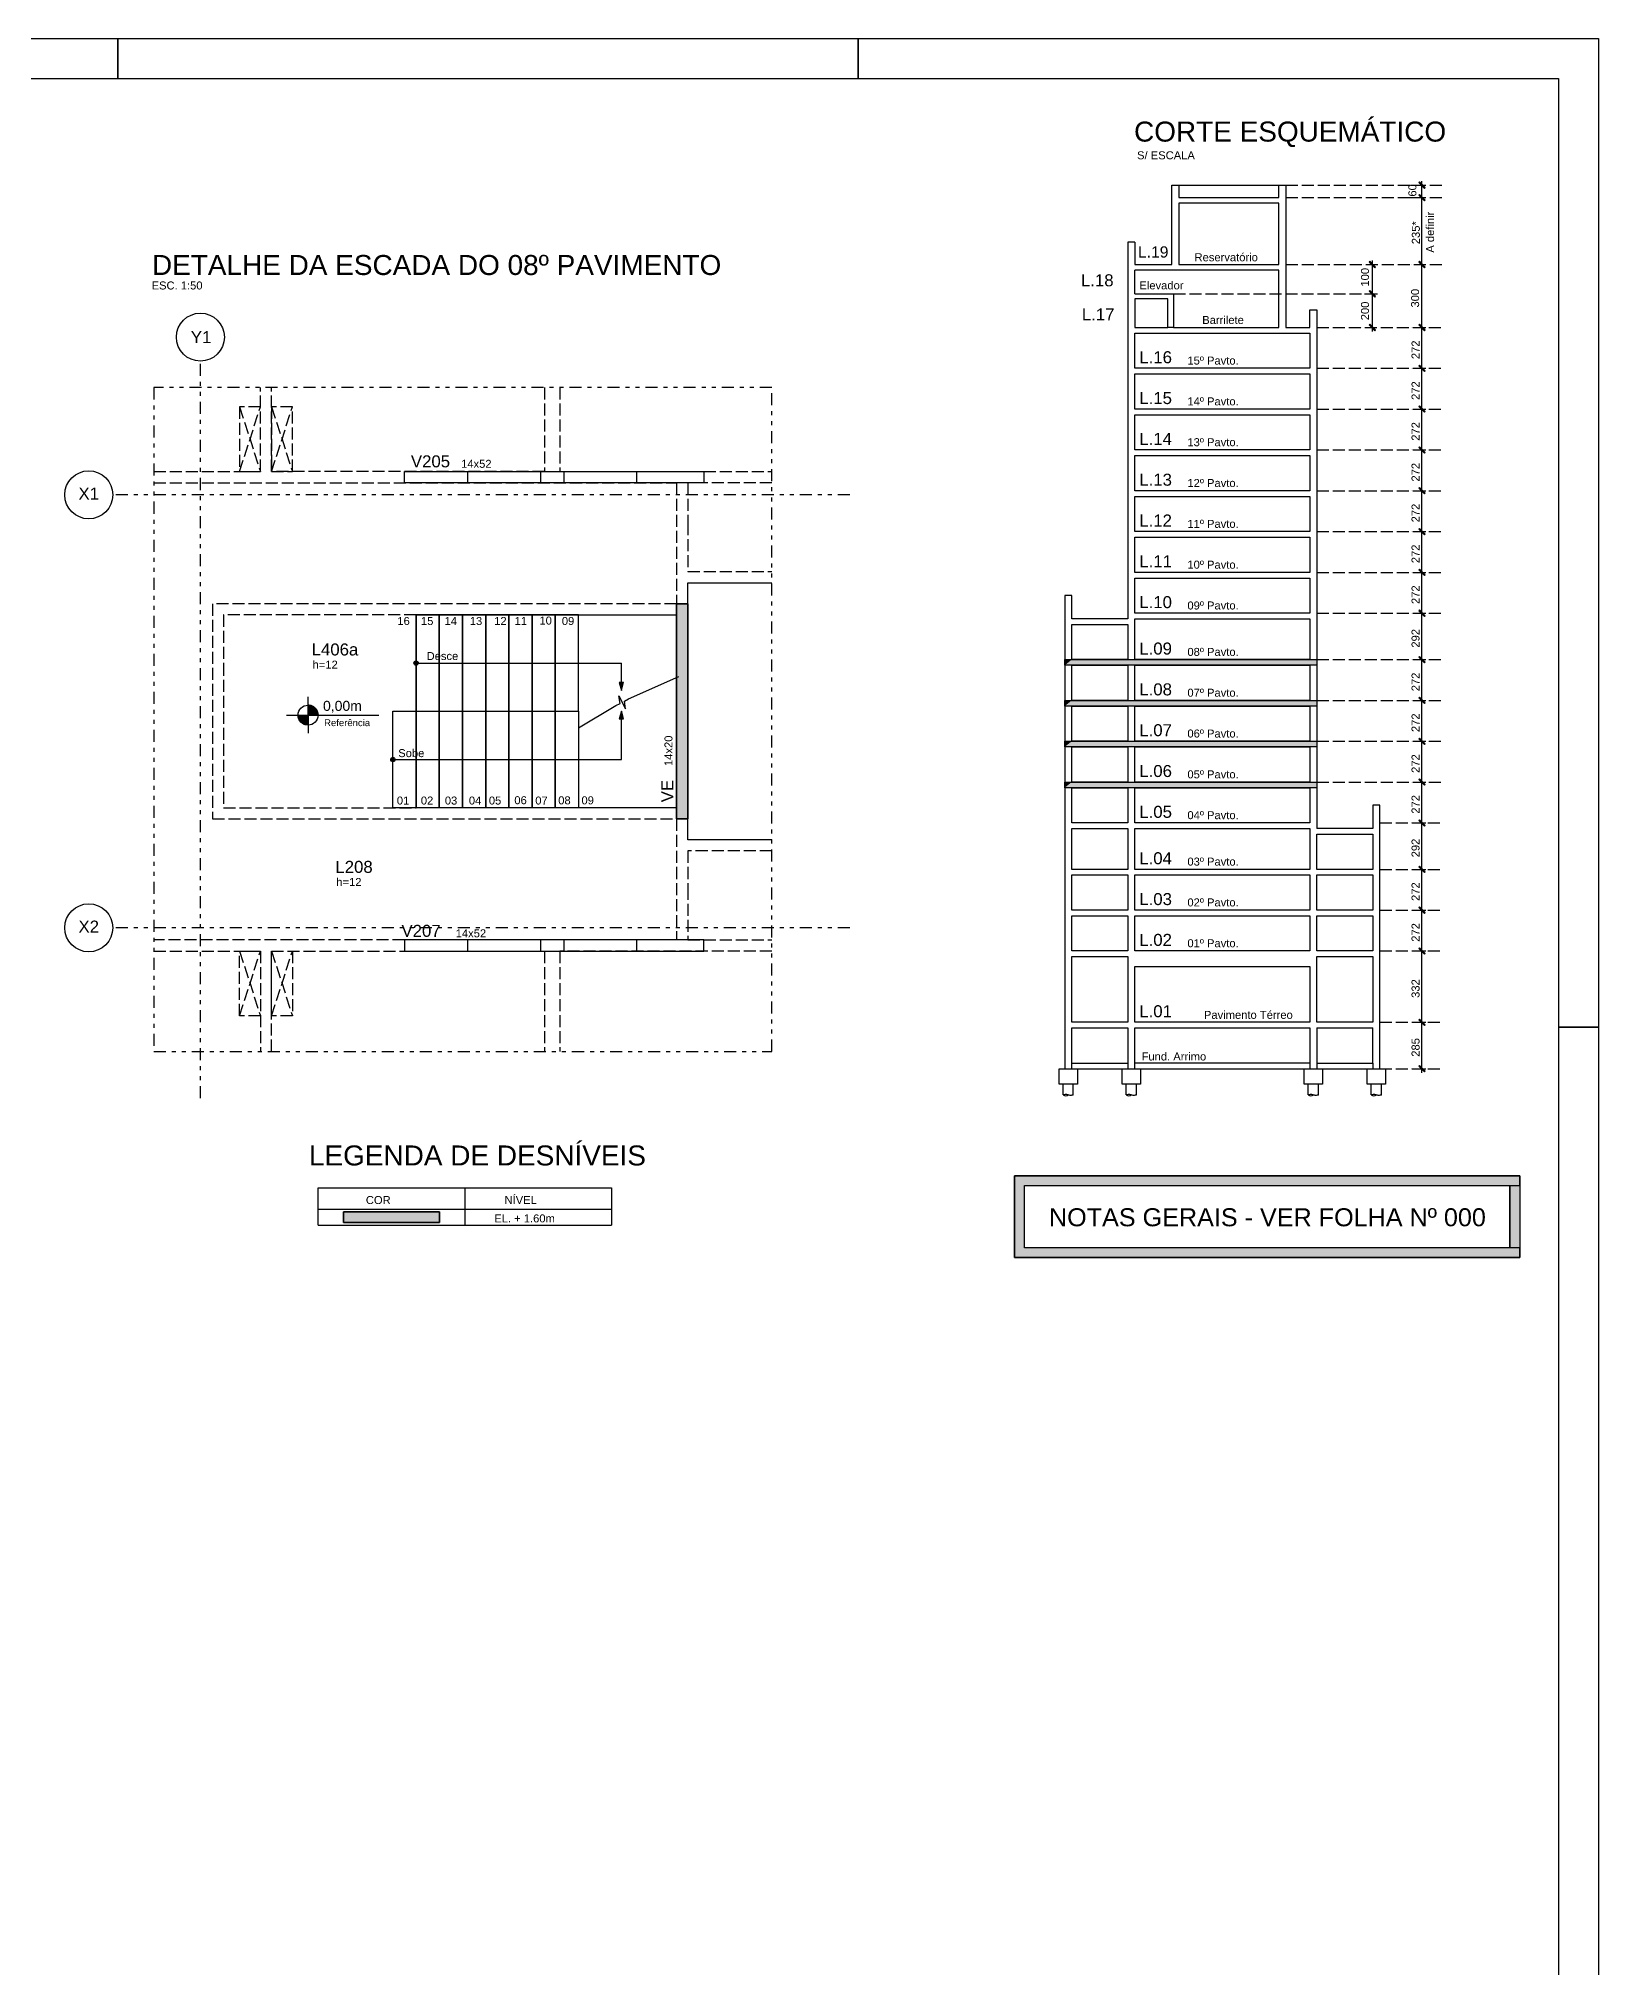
# Model space of a CAD drawing. Extents: x 0 to 119, y 0 to 84.
# Drawn here: x 79.92 to 118.9, y 35.9 to 84.1 of the extents above; entities that cross this region are included whole.
import ezdxf

# ---------------------------------------------------------------- set-up
doc = ezdxf.new("R2010")
doc.units = 0
doc.header["$MEASUREMENT"] = 0
doc.linetypes.add('ESTILO_TQS_0004', pattern=[1.09, 0.3, -0.15, 0.02, -0.15, 0.02, -0.15, 0.3])
doc.linetypes.add('ESTILO_TQS_0005', pattern=[0.4, 0.3, -0.1])
for name, color, linetype in [('1', 1, 'CONTINUOUS'), ('2', 2, 'CONTINUOUS'), ('3', 3, 'CONTINUOUS'), ('4', 4, 'CONTINUOUS'), ('5', 5, 'CONTINUOUS'), ('50', 171, 'CONTINUOUS'), ('7', 7, 'CONTINUOUS'), ('8', 8, 'CONTINUOUS')]:
    doc.layers.add(name, color=color, linetype=linetype)
doc.styles.add('TQS_ARIAL', font='arial.ttf')

msp = doc.modelspace()

# ---------------------------------------------------------------- linework, layer by layer
at = {"layer": '1', "linetype": 'Continuous'}
for p, q in [((114.489732, 80.025544), (114.489732, 80.536652)), ((108.41367, 80.436652), (110.91367, 80.436652)), ((114.10295, 80.125544), (114.589732, 80.125544)), ((114.212885, 80.436652), (114.589732, 80.436652)), ((114.446341, 80.125544), (114.589732, 80.125544)), ((114.489732, 78.35346), (114.489732, 80.225544)), ((113.136496, 78.45346), (113.351875, 78.45346)), ((113.251875, 77.621819), (113.251875, 78.55346)), ((114.318045, 78.45346), (114.589732, 78.45346)), ((114.321397, 78.45346), (114.589732, 78.45346)), ((114.489732, 76.780316), (114.489732, 78.55346)), ((113.050929, 77.721819), (113.351875, 77.721819)), ((113.080188, 77.721819), (113.351875, 77.721819)), ((113.251875, 76.780316), (113.251875, 77.821819)), ((113.080188, 76.880316), (113.351875, 76.880316)), ((114.318045, 76.880316), (114.589732, 76.880316)), ((114.353045, 76.880316), (114.589732, 76.880316)), ((114.489732, 75.760316), (114.489732, 76.980316)), ((114.318045, 75.860316), (114.589732, 75.860316)), ((114.353045, 75.860316), (114.589732, 75.860316)), ((114.489732, 74.740316), (114.489732, 75.960316)), ((114.318045, 74.840316), (114.589732, 74.840316)), ((114.353045, 74.840316), (114.589732, 74.840316)), ((114.489732, 73.720316), (114.489732, 74.940316)), ((114.318045, 73.820316), (114.589732, 73.820316)), ((114.353045, 73.820316), (114.589732, 73.820316)), ((114.489732, 72.700316), (114.489732, 73.920316)), ((114.318045, 72.800316), (114.589732, 72.800316)), ((114.353045, 72.800316), (114.589732, 72.800316)), ((114.489732, 71.680316), (114.489732, 72.900316)), ((114.489732, 70.660316), (114.489732, 71.880316)), ((114.318045, 71.780316), (114.589732, 71.780316)), ((114.353045, 71.780316), (114.589732, 71.780316)), ((114.489732, 69.640316), (114.489732, 70.860316)), ((114.318045, 70.760316), (114.589732, 70.760316)), ((114.353045, 70.760316), (114.589732, 70.760316)), ((114.318045, 69.740316), (114.589732, 69.740316)), ((114.353045, 69.740316), (114.589732, 69.740316)), ((114.489732, 68.480316), (114.489732, 69.840316)), ((89.353404, 68.493818), (94.483404, 68.493818)), ((94.483404, 68.005586), (94.483404, 68.493818)), ((114.318045, 68.580316), (114.589732, 68.580316)), ((114.353045, 68.580316), (114.589732, 68.580316)), ((114.489732, 67.460316), (114.489732, 68.680316)), ((94.666395, 67.597776), (95.923262, 68.158818)), ((86.653947, 67.442844), (86.653947, 67.651036)), ((114.318045, 67.560316), (114.589732, 67.560316)), ((114.353045, 67.560316), (114.589732, 67.560316)), ((114.489732, 66.440316), (114.489732, 67.660316)), ((86.114012, 67.192844), (88.426619, 67.192844)), ((86.403947, 67.192844), (86.903947, 67.192844)), ((86.653946, 67.176988), (86.404558, 67.176988)), ((86.653946, 67.161131), (86.405966, 67.161131)), ((86.653946, 67.145274), (86.408513, 67.145274)), ((86.653946, 67.129417), (86.412126, 67.129417)), ((86.653946, 67.113561), (86.416851, 67.113561)), ((86.653946, 67.097703), (86.422757, 67.097703)), ((86.653946, 67.081847), (86.429938, 67.081847)), ((86.653946, 67.06599), (86.438521, 67.06599)), ((86.653946, 67.050133), (86.448682, 67.050133)), ((86.653946, 67.034276), (86.460669, 67.034276)), ((86.653946, 67.01842), (86.474849, 67.01842)), ((86.653946, 67.002562), (86.491795, 67.002562)), ((86.653947, 67.442844), (86.653947, 66.942844)), ((86.653947, 66.942844), (86.653947, 67.442844)), ((86.653947, 67.430697), (86.730929, 67.430697)), ((86.653947, 67.41484), (86.768916, 67.41484)), ((86.653947, 67.398983), (86.795392, 67.398983)), ((86.653947, 67.383126), (86.816097, 67.383126)), ((86.653947, 67.36727), (86.833044, 67.36727)), ((86.653947, 67.351413), (86.847224, 67.351413)), ((86.653947, 67.335556), (86.859211, 67.335556)), ((86.653947, 67.319699), (86.869371, 67.319699)), ((86.653947, 67.303842), (86.877954, 67.303842)), ((86.653947, 67.287985), (86.885136, 67.287985)), ((86.653947, 67.272128), (86.891042, 67.272128)), ((86.653947, 67.256272), (86.895767, 67.256272)), ((86.653947, 67.240415), (86.899379, 67.240415)), ((86.653947, 67.224558), (86.901927, 67.224558)), ((86.653947, 67.208701), (86.903413, 67.208701)), ((93.413404, 66.878808), (94.345727, 67.432269)), ((94.483404, 66.083818), (94.483404, 67.10039)), ((86.653946, 66.986706), (86.512501, 66.986706)), ((86.653946, 66.970849), (86.538977, 66.970849)), ((86.653946, 66.954992), (86.576964, 66.954992)), ((86.653947, 66.942844), (86.653947, 66.742844)), ((114.318045, 66.540316), (114.589732, 66.540316)), ((114.353045, 66.540316), (114.589732, 66.540316)), ((114.489732, 65.420316), (114.489732, 66.640316)), ((88.773404, 66.083818), (94.483404, 66.083818)), ((114.489732, 64.400316), (114.489732, 65.620316)), ((114.318045, 65.520316), (114.589732, 65.520316)), ((114.353045, 65.520316), (114.589732, 65.520316)), ((114.489732, 63.240316), (114.489732, 64.600316)), ((114.318045, 64.500316), (114.589732, 64.500316)), ((114.353045, 64.500316), (114.589732, 64.500316)), ((114.318045, 63.340316), (114.589732, 63.340316)), ((114.353045, 63.340316), (114.589732, 63.340316)), ((114.489732, 62.220316), (114.489732, 63.440316)), ((114.318045, 62.320316), (114.589732, 62.320316)), ((114.353045, 62.320316), (114.589732, 62.320316)), ((114.489732, 61.200316), (114.489732, 62.420316)), ((114.416687, 61.300316), (114.589732, 61.300316)), ((114.416687, 61.300316), (114.589732, 61.300316)), ((114.489732, 59.417233), (114.489732, 61.400316)), ((114.416687, 59.517233), (114.589732, 59.517233)), ((114.416687, 59.517233), (114.589732, 59.517233)), ((114.489732, 58.257242), (114.489732, 59.617233)), ((114.318045, 58.357242), (114.589732, 58.357242)), ((86.904864, 55.382528), (94.238124, 55.382528)), ((86.904864, 54.449203), (86.904864, 55.382528)), ((90.571494, 55.382528), (90.571494, 54.849195)), ((94.238124, 55.382528), (94.238124, 54.449203)), ((86.904864, 54.849211), (94.238124, 54.849211)), ((90.571494, 54.849195), (90.571494, 54.449203)), ((86.904864, 54.449205), (94.238124, 54.449205)), ((86.904864, 54.449205), (94.238124, 54.449205)), ((86.904864, 54.449203), (94.238124, 54.449203)), ((90.571494, 54.449205), (90.571494, 54.449205))]:
    msp.add_line(p, q, dxfattribs=at)
at = {"layer": '1', "linetype": 'ESTILO_TQS_0005'}
for p, q in [((111.08867, 80.436652), (114.99742, 80.436652)), ((111.08867, 80.125544), (114.99742, 80.125544)), ((111.08867, 78.45346), (114.984322, 78.45346)), ((108.281562, 77.721819), (113.430545, 77.721819)), ((111.86367, 76.880316), (114.99742, 76.880316)), ((111.86367, 75.860316), (114.99742, 75.860316)), ((84.943262, 73.278821), (85.463262, 74.898821)), ((84.943262, 74.898821), (85.463262, 73.278821)), ((85.743262, 73.278821), (86.263262, 74.898821)), ((85.743262, 74.898821), (86.263262, 73.278821)), ((111.86367, 74.840316), (114.99742, 74.840316)), ((111.86367, 73.820316), (114.99742, 73.820316)), ((90.643262, 73.278821), (90.643262, 72.998821)), ((92.463262, 73.278821), (92.463262, 72.998821)), ((93.043262, 73.278821), (93.043262, 72.998821)), ((94.863262, 73.278821), (94.863262, 72.998821)), ((111.86367, 72.800316), (114.99742, 72.800316)), ((111.86367, 71.780316), (114.99742, 71.780316)), ((111.86367, 70.760316), (114.99742, 70.760316)), ((111.86367, 69.740316), (114.99742, 69.740316)), ((111.86367, 68.580316), (114.99742, 68.580316)), ((111.86367, 67.560316), (114.99742, 67.560316)), ((111.86367, 66.540316), (114.99742, 66.540316)), ((111.86367, 65.520316), (114.99742, 65.520316)), ((113.43867, 64.500316), (114.99742, 64.500316)), ((113.43867, 63.340316), (114.99742, 63.340316)), ((113.43867, 62.320316), (114.99742, 62.320316)), ((84.943262, 61.298818), (85.463262, 59.678818)), ((84.943262, 59.678818), (85.463262, 61.298818)), ((85.743262, 61.298818), (86.263262, 59.678818)), ((85.743262, 59.678818), (86.263262, 61.298818)), ((90.643262, 61.578818), (90.643262, 61.298818)), ((92.463262, 61.578818), (92.463262, 61.298818)), ((93.043262, 61.578818), (93.043262, 61.298818)), ((94.863262, 61.578818), (94.863262, 61.298818)), ((113.43867, 61.300316), (114.99742, 61.300316)), ((113.43867, 59.517233), (114.99742, 59.517233)), ((113.43867, 58.357242), (114.99742, 58.357242))]:
    msp.add_line(p, q, dxfattribs=at)
at = {"layer": '1', "linetype": 'Continuous'}
for points in [[(44.89994, 84.100032), (63.39994, 84.100032), (63.39994, 83.100032), (63.39994, 84.100032), (81.89994, 84.100032), (81.89994, 83.100032), (81.89994, 84.100032), (100.39994, 84.100032), (100.39994, 83.100032), (100.39994, 84.100032), (118.89994, 84.100032), (118.89994, 59.400032), (117.89994, 59.400032), (118.89994, 59.400032), (118.89994, 29.700032)], [(114.569292, 80.374769), (114.426387, 80.517675), (114.408709, 80.499997), (114.551615, 80.357091), (114.569292, 80.374769)], [(114.569292, 80.063661), (114.426387, 80.206567), (114.408709, 80.188889), (114.551615, 80.045984), (114.569292, 80.063661)], [(114.569292, 80.063661), (114.426387, 80.206567), (114.408709, 80.188889), (114.551615, 80.045984), (114.569292, 80.063661)], [(113.331435, 78.391577), (113.18853, 78.534482), (113.170852, 78.516805), (113.313757, 78.373899), (113.331435, 78.391577)], [(114.569292, 78.391577), (114.426387, 78.534482), (114.408709, 78.516805), (114.551615, 78.373899), (114.569292, 78.391577)], [(114.569292, 78.391577), (114.426387, 78.534482), (114.408709, 78.516805), (114.551615, 78.373899), (114.569292, 78.391577)], [(113.331435, 77.659936), (113.18853, 77.802842), (113.170852, 77.785164), (113.313757, 77.642259), (113.331435, 77.659936)], [(113.331435, 77.659936), (113.18853, 77.802842), (113.170852, 77.785164), (113.313757, 77.642259), (113.331435, 77.659936)], [(113.331435, 76.818433), (113.18853, 76.961338), (113.170852, 76.943661), (113.313757, 76.800755), (113.331435, 76.818433)], [(114.569292, 76.818433), (114.426387, 76.961338), (114.408709, 76.943661), (114.551615, 76.800755), (114.569292, 76.818433)], [(114.569292, 76.818433), (114.426387, 76.961338), (114.408709, 76.943661), (114.551615, 76.800755), (114.569292, 76.818433)], [(114.569292, 75.798433), (114.426387, 75.941338), (114.408709, 75.923661), (114.551615, 75.780755), (114.569292, 75.798433)], [(114.569292, 75.798433), (114.426387, 75.941338), (114.408709, 75.923661), (114.551615, 75.780755), (114.569292, 75.798433)], [(114.569292, 74.778433), (114.426387, 74.921338), (114.408709, 74.903661), (114.551615, 74.760755), (114.569292, 74.778433)], [(114.569292, 74.778433), (114.426387, 74.921338), (114.408709, 74.903661), (114.551615, 74.760755), (114.569292, 74.778433)], [(114.569292, 73.758433), (114.426387, 73.901338), (114.408709, 73.883661), (114.551615, 73.740755), (114.569292, 73.758433)], [(114.569292, 73.758433), (114.426387, 73.901338), (114.408709, 73.883661), (114.551615, 73.740755), (114.569292, 73.758433)], [(114.569292, 72.738433), (114.426387, 72.881338), (114.408709, 72.863661), (114.551615, 72.720755), (114.569292, 72.738433)], [(114.569292, 72.738433), (114.426387, 72.881338), (114.408709, 72.863661), (114.551615, 72.720755), (114.569292, 72.738433)], [(114.569292, 71.718433), (114.426387, 71.861338), (114.408709, 71.843661), (114.551615, 71.700755), (114.569292, 71.718433)], [(114.569292, 71.718433), (114.426387, 71.861338), (114.408709, 71.843661), (114.551615, 71.700755), (114.569292, 71.718433)], [(114.569292, 70.698433), (114.426387, 70.841338), (114.408709, 70.823661), (114.551615, 70.680755), (114.569292, 70.698433)], [(114.569292, 70.698433), (114.426387, 70.841338), (114.408709, 70.823661), (114.551615, 70.680755), (114.569292, 70.698433)], [(89.353404, 67.288818), (89.933404, 67.288818), (89.933404, 69.698818), (89.353404, 69.698818), (89.353404, 67.288818)], [(89.933404, 67.288818), (90.513404, 67.288818), (90.513404, 69.698818), (89.933404, 69.698818), (89.933404, 67.288818)], [(90.513404, 67.288818), (91.093404, 67.288818), (91.093404, 69.698818), (90.513404, 69.698818), (90.513404, 67.288818)], [(91.093404, 67.288818), (91.673404, 67.288818), (91.673404, 69.698818), (91.093404, 69.698818), (91.093404, 67.288818)], [(91.673404, 67.288818), (92.253404, 67.288818), (92.253404, 69.698818), (91.673404, 69.698818), (91.673404, 67.288818)], [(92.253404, 67.288818), (92.833404, 67.288818), (92.833404, 69.698818), (92.253404, 69.698818), (92.253404, 67.288818)], [(92.833404, 67.288818), (93.413404, 67.288818), (93.413404, 69.698818), (92.833404, 69.698818), (92.833404, 67.288818)], [(114.569292, 69.678433), (114.426387, 69.821338), (114.408709, 69.803661), (114.551615, 69.660755), (114.569292, 69.678433)], [(114.569292, 69.678433), (114.426387, 69.821338), (114.408709, 69.803661), (114.551615, 69.660755), (114.569292, 69.678433)], [(114.569292, 68.518433), (114.426387, 68.661338), (114.408709, 68.643661), (114.551615, 68.500755), (114.569292, 68.518433)], [(114.569292, 68.518433), (114.426387, 68.661338), (114.408709, 68.643661), (114.551615, 68.500755), (114.569292, 68.518433)], [(94.345733, 67.432256), (94.452623, 67.487424), (94.423317, 67.675343), (94.58882, 67.354673), (94.559513, 67.542592), (94.666403, 67.59776)], [(114.569292, 67.498433), (114.426387, 67.641338), (114.408709, 67.623661), (114.551615, 67.480755), (114.569292, 67.498433)], [(114.569292, 67.498433), (114.426387, 67.641338), (114.408709, 67.623661), (114.551615, 67.480755), (114.569292, 67.498433)], [(86.653947, 67.442844), (86.653947, 67.192844), (86.903947, 67.192844), (86.903413, 67.208701), (86.901927, 67.224558), (86.899379, 67.240415), (86.895767, 67.256272), (86.891042, 67.272128), (86.885136, 67.287985), (86.877954, 67.303842), (86.869371, 67.319699), (86.859076, 67.335556), (86.847046, 67.351413), (86.832908, 67.36727), (86.815937, 67.383126), (86.795223, 67.398983), (86.768656, 67.41484), (86.730582, 67.430697), (86.702212, 67.438141), (86.684208, 67.441006), (86.666082, 67.442549), (86.653947, 67.442844)], [(88.773404, 67.288818), (89.353404, 67.288818), (89.353404, 64.878818), (88.773404, 64.878818), (88.773404, 67.288818)], [(89.353404, 67.288818), (89.933404, 67.288818), (89.933404, 64.878818), (89.353404, 64.878818), (89.353404, 67.288818)], [(89.933404, 67.288818), (90.513404, 67.288818), (90.513404, 64.878818), (89.933404, 64.878818), (89.933404, 67.288818)], [(90.513404, 67.288818), (91.093404, 67.288818), (91.093404, 64.878818), (90.513404, 64.878818), (90.513404, 67.288818)], [(91.093404, 67.288818), (91.673404, 67.288818), (91.673404, 64.878818), (91.093404, 64.878818), (91.093404, 67.288818)], [(91.673404, 67.288818), (92.253404, 67.288818), (92.253404, 64.878818), (91.673404, 64.878818), (91.673404, 67.288818)], [(92.253404, 67.288818), (92.833404, 67.288818), (92.833404, 64.878818), (92.253404, 64.878818), (92.253404, 67.288818)], [(92.833404, 67.288818), (93.413404, 67.288818), (93.413404, 64.878818), (92.833404, 64.878818), (92.833404, 67.288818)], [(114.569292, 66.478433), (114.426387, 66.621338), (114.408709, 66.603661), (114.551615, 66.460755), (114.569292, 66.478433)], [(114.569292, 66.478433), (114.426387, 66.621338), (114.408709, 66.603661), (114.551615, 66.460755), (114.569292, 66.478433)], [(114.569292, 65.458433), (114.426387, 65.601338), (114.408709, 65.583661), (114.551615, 65.440755), (114.569292, 65.458433)], [(114.569292, 65.458433), (114.426387, 65.601338), (114.408709, 65.583661), (114.551615, 65.440755), (114.569292, 65.458433)], [(114.569292, 64.438433), (114.426387, 64.581338), (114.408709, 64.563661), (114.551615, 64.420755), (114.569292, 64.438433)], [(114.569292, 64.438433), (114.426387, 64.581338), (114.408709, 64.563661), (114.551615, 64.420755), (114.569292, 64.438433)], [(114.569292, 63.278433), (114.426387, 63.421338), (114.408709, 63.403661), (114.551615, 63.260755), (114.569292, 63.278433)], [(114.569292, 63.278433), (114.426387, 63.421338), (114.408709, 63.403661), (114.551615, 63.260755), (114.569292, 63.278433)], [(114.569292, 62.258433), (114.426387, 62.401338), (114.408709, 62.383661), (114.551615, 62.240755), (114.569292, 62.258433)], [(114.569292, 62.258433), (114.426387, 62.401338), (114.408709, 62.383661), (114.551615, 62.240755), (114.569292, 62.258433)], [(114.569292, 61.238433), (114.426387, 61.381338), (114.408709, 61.363661), (114.551615, 61.220755), (114.569292, 61.238433)], [(114.569292, 61.238433), (114.426387, 61.381338), (114.408709, 61.363661), (114.551615, 61.220755), (114.569292, 61.238433)], [(114.569292, 59.45535), (114.426387, 59.598256), (114.408709, 59.580578), (114.551615, 59.437673), (114.569292, 59.45535)], [(114.569292, 59.45535), (114.426387, 59.598256), (114.408709, 59.580578), (114.551615, 59.437673), (114.569292, 59.45535)], [(114.569292, 58.295359), (114.426387, 58.438265), (114.408709, 58.420587), (114.551615, 58.277681), (114.569292, 58.295359)], [(104.312264, 55.684251), (104.312264, 53.636725), (116.933246, 53.636725), (116.933246, 53.884865), (104.560346, 53.884865), (104.560346, 55.43617), (116.933246, 55.43617), (116.933246, 55.684251), (104.312264, 55.684251)], [(116.685165, 55.43617), (116.933246, 55.43617), (116.933246, 53.884865), (116.685165, 53.884865), (116.685165, 55.43617)], [(87.538191, 54.515878), (89.938167, 54.515878), (89.938167, 54.78254), (87.538191, 54.78254), (87.538191, 54.515878)]]:
    msp.add_lwpolyline(points, dxfattribs=at)
at = {"layer": '1', "linetype": 'ESTILO_TQS_0005'}
for points in [[(82.800458, 73.278821), (85.463262, 73.278821), (85.463262, 75.378021)], [(92.563262, 75.378021), (92.563262, 73.278821), (85.743262, 73.278821), (85.743262, 75.378021)], [(92.943262, 75.378021), (92.943262, 73.278821), (98.240751, 73.278821)], [(84.943262, 73.278821), (85.463262, 73.278821), (85.463262, 74.898821), (84.943262, 74.898821), (84.943262, 73.278821)], [(85.743262, 73.278821), (86.263262, 73.278821), (86.263262, 74.898821), (85.743262, 74.898821), (85.743262, 73.278821)], [(82.800458, 72.998821), (95.863262, 72.998821), (95.863262, 69.978818), (84.263262, 69.978818), (84.263262, 64.598818), (95.863262, 64.598818), (95.863262, 61.578818), (82.800458, 61.578818)], [(98.240751, 72.998821), (96.143262, 72.998821), (96.143262, 71.988821), (96.143262, 70.778818), (98.240751, 70.778818)], [(84.543262, 68.478818), (84.543262, 64.878818), (89.353404, 64.878818), (89.353404, 69.698818), (84.543262, 69.698818), (84.543262, 68.478818)], [(98.240751, 63.798821), (96.143262, 63.798821), (96.143262, 62.878912), (96.143262, 61.578818), (98.240751, 61.578818)], [(82.800458, 61.298818), (85.463262, 61.298818), (85.463262, 58.786247)], [(84.943262, 61.298818), (85.463262, 61.298818), (85.463262, 59.678818), (84.943262, 59.678818), (84.943262, 61.298818)], [(85.743262, 58.786247), (85.743262, 61.298818), (92.563262, 61.298818), (92.563262, 58.786247)], [(85.743262, 61.298818), (86.263262, 61.298818), (86.263262, 59.678818), (85.743262, 59.678818), (85.743262, 61.298818)], [(98.240751, 61.298818), (92.943262, 61.298818), (92.943262, 58.786247)]]:
    msp.add_lwpolyline(points, dxfattribs=at)
at = {"layer": '1', "linetype": 'Continuous'}
for centre, radius in [((83.963262, 76.639381), 0.6), ((81.175151, 72.698819), 0.6), ((86.653947, 67.192844), 0.25), ((81.175151, 61.878819), 0.6)]:
    msp.add_circle(centre, radius, dxfattribs=at)
for points in [[(114.569292, 80.374769), (114.426387, 80.517675), (114.408709, 80.499997)], [(114.569292, 80.374769), (114.408709, 80.499997), (114.551615, 80.357091)], [(114.569292, 80.063661), (114.426387, 80.206567), (114.408709, 80.188889)], [(114.569292, 80.063661), (114.426387, 80.206567), (114.408709, 80.188889)], [(114.569292, 80.063661), (114.408709, 80.188889), (114.551615, 80.045984)], [(114.569292, 80.063661), (114.408709, 80.188889), (114.551615, 80.045984)], [(114.569292, 80.374769), (114.551615, 80.357091), (114.569292, 80.374769)], [(114.569292, 80.063661), (114.551615, 80.045984), (114.569292, 80.063661)], [(114.569292, 80.063661), (114.551615, 80.045984), (114.569292, 80.063661)], [(113.331435, 78.391577), (113.18853, 78.534482), (113.170852, 78.516805)], [(113.331435, 78.391577), (113.170852, 78.516805), (113.313757, 78.373899)], [(113.331435, 78.391577), (113.313757, 78.373899), (113.331435, 78.391577)], [(114.569292, 78.391577), (114.426387, 78.534482), (114.408709, 78.516805)], [(114.569292, 78.391577), (114.426387, 78.534482), (114.408709, 78.516805)], [(114.569292, 78.391577), (114.408709, 78.516805), (114.551615, 78.373899)], [(114.569292, 78.391577), (114.408709, 78.516805), (114.551615, 78.373899)], [(114.569292, 78.391577), (114.551615, 78.373899), (114.569292, 78.391577)], [(114.569292, 78.391577), (114.551615, 78.373899), (114.569292, 78.391577)], [(113.331435, 77.659936), (113.18853, 77.802842), (113.170852, 77.785164)], [(113.331435, 77.659936), (113.18853, 77.802842), (113.170852, 77.785164)], [(113.331435, 77.659936), (113.170852, 77.785164), (113.313757, 77.642259)], [(113.331435, 77.659936), (113.170852, 77.785164), (113.313757, 77.642259)], [(113.331435, 77.659936), (113.313757, 77.642259), (113.331435, 77.659936)], [(113.331435, 77.659936), (113.313757, 77.642259), (113.331435, 77.659936)], [(113.331435, 76.818433), (113.18853, 76.961338), (113.170852, 76.943661)], [(113.331435, 76.818433), (113.170852, 76.943661), (113.313757, 76.800755)], [(113.331435, 76.818433), (113.313757, 76.800755), (113.331435, 76.818433)], [(114.569292, 76.818433), (114.426387, 76.961338), (114.408709, 76.943661)], [(114.569292, 76.818433), (114.426387, 76.961338), (114.408709, 76.943661)], [(114.569292, 76.818433), (114.408709, 76.943661), (114.551615, 76.800755)], [(114.569292, 76.818433), (114.408709, 76.943661), (114.551615, 76.800755)], [(114.569292, 76.818433), (114.551615, 76.800755), (114.569292, 76.818433)], [(114.569292, 76.818433), (114.551615, 76.800755), (114.569292, 76.818433)], [(114.569292, 75.798433), (114.426387, 75.941338), (114.408709, 75.923661)], [(114.569292, 75.798433), (114.426387, 75.941338), (114.408709, 75.923661)], [(114.569292, 75.798433), (114.408709, 75.923661), (114.551615, 75.780755)], [(114.569292, 75.798433), (114.408709, 75.923661), (114.551615, 75.780755)], [(114.569292, 75.798433), (114.551615, 75.780755), (114.569292, 75.798433)], [(114.569292, 75.798433), (114.551615, 75.780755), (114.569292, 75.798433)], [(114.569292, 74.778433), (114.426387, 74.921338), (114.408709, 74.903661)], [(114.569292, 74.778433), (114.426387, 74.921338), (114.408709, 74.903661)], [(114.569292, 74.778433), (114.408709, 74.903661), (114.551615, 74.760755)], [(114.569292, 74.778433), (114.408709, 74.903661), (114.551615, 74.760755)], [(114.569292, 74.778433), (114.551615, 74.760755), (114.569292, 74.778433)], [(114.569292, 74.778433), (114.551615, 74.760755), (114.569292, 74.778433)], [(114.569292, 73.758433), (114.426387, 73.901338), (114.408709, 73.883661)], [(114.569292, 73.758433), (114.426387, 73.901338), (114.408709, 73.883661)], [(114.569292, 73.758433), (114.408709, 73.883661), (114.551615, 73.740755)], [(114.569292, 73.758433), (114.408709, 73.883661), (114.551615, 73.740755)], [(114.569292, 73.758433), (114.551615, 73.740755), (114.569292, 73.758433)], [(114.569292, 73.758433), (114.551615, 73.740755), (114.569292, 73.758433)], [(114.569292, 72.738433), (114.426387, 72.881338), (114.408709, 72.863661)], [(114.569292, 72.738433), (114.426387, 72.881338), (114.408709, 72.863661)], [(114.569292, 72.738433), (114.408709, 72.863661), (114.551615, 72.720755)], [(114.569292, 72.738433), (114.408709, 72.863661), (114.551615, 72.720755)], [(114.569292, 72.738433), (114.551615, 72.720755), (114.569292, 72.738433)], [(114.569292, 72.738433), (114.551615, 72.720755), (114.569292, 72.738433)], [(114.569292, 71.718433), (114.426387, 71.861338), (114.408709, 71.843661)], [(114.569292, 71.718433), (114.426387, 71.861338), (114.408709, 71.843661)], [(114.569292, 71.718433), (114.408709, 71.843661), (114.551615, 71.700755)], [(114.569292, 71.718433), (114.408709, 71.843661), (114.551615, 71.700755)], [(114.569292, 71.718433), (114.551615, 71.700755), (114.569292, 71.718433)], [(114.569292, 71.718433), (114.551615, 71.700755), (114.569292, 71.718433)], [(114.569292, 70.698433), (114.426387, 70.841338), (114.408709, 70.823661)], [(114.569292, 70.698433), (114.426387, 70.841338), (114.408709, 70.823661)], [(114.569292, 70.698433), (114.408709, 70.823661), (114.551615, 70.680755)], [(114.569292, 70.698433), (114.408709, 70.823661), (114.551615, 70.680755)], [(114.569292, 70.698433), (114.551615, 70.680755), (114.569292, 70.698433)], [(114.569292, 70.698433), (114.551615, 70.680755), (114.569292, 70.698433)], [(114.569292, 69.678433), (114.426387, 69.821338), (114.408709, 69.803661)], [(114.569292, 69.678433), (114.426387, 69.821338), (114.408709, 69.803661)], [(114.569292, 69.678433), (114.408709, 69.803661), (114.551615, 69.660755)], [(114.569292, 69.678433), (114.408709, 69.803661), (114.551615, 69.660755)], [(114.569292, 69.678433), (114.551615, 69.660755), (114.569292, 69.678433)], [(114.569292, 69.678433), (114.551615, 69.660755), (114.569292, 69.678433)], [(114.569292, 68.518433), (114.426387, 68.661338), (114.408709, 68.643661)], [(114.569292, 68.518433), (114.426387, 68.661338), (114.408709, 68.643661)], [(114.569292, 68.518433), (114.408709, 68.643661), (114.551615, 68.500755)], [(114.569292, 68.518433), (114.408709, 68.643661), (114.551615, 68.500755)], [(114.569292, 68.518433), (114.551615, 68.500755), (114.569292, 68.518433)], [(114.569292, 68.518433), (114.551615, 68.500755), (114.569292, 68.518433)], [(114.569292, 67.498433), (114.426387, 67.641338), (114.408709, 67.623661)], [(114.569292, 67.498433), (114.426387, 67.641338), (114.408709, 67.623661)], [(114.569292, 67.498433), (114.408709, 67.623661), (114.551615, 67.480755)], [(114.569292, 67.498433), (114.408709, 67.623661), (114.551615, 67.480755)], [(114.569292, 67.498433), (114.551615, 67.480755), (114.569292, 67.498433)], [(114.569292, 67.498433), (114.551615, 67.480755), (114.569292, 67.498433)], [(114.569292, 66.478433), (114.426387, 66.621338), (114.408709, 66.603661)], [(114.569292, 66.478433), (114.426387, 66.621338), (114.408709, 66.603661)], [(114.569292, 66.478433), (114.408709, 66.603661), (114.551615, 66.460755)], [(114.569292, 66.478433), (114.408709, 66.603661), (114.551615, 66.460755)], [(114.569292, 66.478433), (114.551615, 66.460755), (114.569292, 66.478433)], [(114.569292, 66.478433), (114.551615, 66.460755), (114.569292, 66.478433)], [(114.569292, 65.458433), (114.426387, 65.601338), (114.408709, 65.583661)], [(114.569292, 65.458433), (114.426387, 65.601338), (114.408709, 65.583661)], [(114.569292, 65.458433), (114.408709, 65.583661), (114.551615, 65.440755)], [(114.569292, 65.458433), (114.408709, 65.583661), (114.551615, 65.440755)], [(114.569292, 65.458433), (114.551615, 65.440755), (114.569292, 65.458433)], [(114.569292, 65.458433), (114.551615, 65.440755), (114.569292, 65.458433)], [(114.569292, 64.438433), (114.426387, 64.581338), (114.408709, 64.563661)], [(114.569292, 64.438433), (114.426387, 64.581338), (114.408709, 64.563661)], [(114.569292, 64.438433), (114.408709, 64.563661), (114.551615, 64.420755)], [(114.569292, 64.438433), (114.408709, 64.563661), (114.551615, 64.420755)], [(114.569292, 64.438433), (114.551615, 64.420755), (114.569292, 64.438433)], [(114.569292, 64.438433), (114.551615, 64.420755), (114.569292, 64.438433)], [(114.569292, 63.278433), (114.426387, 63.421338), (114.408709, 63.403661)], [(114.569292, 63.278433), (114.426387, 63.421338), (114.408709, 63.403661)], [(114.569292, 63.278433), (114.408709, 63.403661), (114.551615, 63.260755)], [(114.569292, 63.278433), (114.408709, 63.403661), (114.551615, 63.260755)], [(114.569292, 63.278433), (114.551615, 63.260755), (114.569292, 63.278433)], [(114.569292, 63.278433), (114.551615, 63.260755), (114.569292, 63.278433)], [(114.569292, 62.258433), (114.426387, 62.401338), (114.408709, 62.383661)], [(114.569292, 62.258433), (114.426387, 62.401338), (114.408709, 62.383661)], [(114.569292, 62.258433), (114.408709, 62.383661), (114.551615, 62.240755)], [(114.569292, 62.258433), (114.408709, 62.383661), (114.551615, 62.240755)], [(114.569292, 62.258433), (114.551615, 62.240755), (114.569292, 62.258433)], [(114.569292, 62.258433), (114.551615, 62.240755), (114.569292, 62.258433)], [(114.569292, 61.238433), (114.426387, 61.381338), (114.408709, 61.363661)], [(114.569292, 61.238433), (114.426387, 61.381338), (114.408709, 61.363661)], [(114.569292, 61.238433), (114.408709, 61.363661), (114.551615, 61.220755)], [(114.569292, 61.238433), (114.408709, 61.363661), (114.551615, 61.220755)], [(114.569292, 61.238433), (114.551615, 61.220755), (114.569292, 61.238433)], [(114.569292, 61.238433), (114.551615, 61.220755), (114.569292, 61.238433)], [(114.569292, 59.45535), (114.426387, 59.598256), (114.408709, 59.580578)], [(114.569292, 59.45535), (114.426387, 59.598256), (114.408709, 59.580578)], [(114.569292, 59.45535), (114.408709, 59.580578), (114.551615, 59.437673)], [(114.569292, 59.45535), (114.408709, 59.580578), (114.551615, 59.437673)], [(114.569292, 59.45535), (114.551615, 59.437673), (114.569292, 59.45535)], [(114.569292, 59.45535), (114.551615, 59.437673), (114.569292, 59.45535)], [(114.569292, 58.295359), (114.426387, 58.438265), (114.408709, 58.420587)], [(114.569292, 58.295359), (114.408709, 58.420587), (114.551615, 58.277681)], [(114.569292, 58.295359), (114.551615, 58.277681), (114.569292, 58.295359)], [(116.933246, 55.684251), (104.312264, 55.684251), (104.560346, 55.43617)], [(104.560346, 55.43617), (104.312264, 55.684251), (104.560346, 53.884865)], [(104.312264, 55.684251), (104.312264, 53.636725), (104.560346, 53.884865)], [(116.933246, 55.43617), (116.933246, 55.684251), (104.560346, 55.43617)], [(116.685165, 55.43617), (116.933246, 55.43617), (116.933246, 53.884865)], [(116.685165, 55.43617), (116.933246, 53.884865), (116.685165, 53.884865)], [(116.685165, 55.43617), (116.685165, 53.884865), (116.685165, 55.43617)], [(104.560346, 53.884865), (104.312264, 53.636725), (116.933246, 53.636725)], [(116.933246, 53.636725), (116.933246, 53.884865), (104.560346, 53.884865)]]:
    msp.add_solid(points, dxfattribs=at)
at = {"layer": '2', "linetype": 'Continuous'}
for p, q in [((114.00295, 80.125544), (114.00295, 80.125544)), ((114.112885, 80.436652), (114.112885, 80.436652)), ((114.346341, 80.125544), (114.346341, 80.125544)), ((113.036496, 78.45346), (113.036496, 78.45346)), ((114.218045, 78.45346), (114.218045, 78.45346)), ((114.221397, 78.45346), (114.221397, 78.45346)), ((112.950929, 77.721819), (112.950929, 77.721819)), ((112.980188, 77.721819), (112.980188, 77.721819)), ((112.980188, 76.880316), (112.980188, 76.880316)), ((114.218045, 76.880316), (114.218045, 76.880316)), ((114.253045, 76.880316), (114.253045, 76.880316)), ((114.218045, 75.860316), (114.218045, 75.860316)), ((114.253045, 75.860316), (114.253045, 75.860316)), ((114.218045, 74.840316), (114.218045, 74.840316)), ((114.253045, 74.840316), (114.253045, 74.840316)), ((114.218045, 73.820316), (114.218045, 73.820316)), ((114.253045, 73.820316), (114.253045, 73.820316)), ((114.218045, 72.800316), (114.218045, 72.800316)), ((114.253045, 72.800316), (114.253045, 72.800316)), ((114.218045, 71.780316), (114.218045, 71.780316)), ((114.253045, 71.780316), (114.253045, 71.780316)), ((114.218045, 70.760316), (114.218045, 70.760316)), ((114.253045, 70.760316), (114.253045, 70.760316)), ((114.218045, 69.740316), (114.218045, 69.740316)), ((114.253045, 69.740316), (114.253045, 69.740316)), ((114.218045, 68.580316), (114.218045, 68.580316)), ((114.253045, 68.580316), (114.253045, 68.580316)), ((114.218045, 67.560316), (114.218045, 67.560316)), ((114.253045, 67.560316), (114.253045, 67.560316)), ((114.218045, 66.540316), (114.218045, 66.540316)), ((114.253045, 66.540316), (114.253045, 66.540316)), ((114.218045, 65.520316), (114.218045, 65.520316)), ((114.253045, 65.520316), (114.253045, 65.520316)), ((114.218045, 64.500316), (114.218045, 64.500316)), ((114.253045, 64.500316), (114.253045, 64.500316)), ((114.218045, 63.340316), (114.218045, 63.340316)), ((114.253045, 63.340316), (114.253045, 63.340316)), ((114.218045, 62.320316), (114.218045, 62.320316)), ((114.253045, 62.320316), (114.253045, 62.320316)), ((114.316687, 61.300316), (114.316687, 61.300316)), ((114.316687, 61.300316), (114.316687, 61.300316)), ((114.316687, 59.517233), (114.316687, 59.517233)), ((114.316687, 59.517233), (114.316687, 59.517233)), ((114.218045, 58.357242), (114.218045, 58.357242))]:
    msp.add_line(p, q, dxfattribs=at)
at = {"layer": '2', "linetype": 'ESTILO_TQS_0004'}
for p, q in [((83.963262, 57.619479), (83.963262, 76.039381)), ((100.19722, 72.698819), (81.775151, 72.698819)), ((100.19722, 61.878819), (81.775151, 61.878819))]:
    msp.add_line(p, q, dxfattribs=at)
msp.add_lwpolyline([(98.240751, 75.378021), (82.800458, 75.378021), (82.800458, 58.786247), (98.240751, 58.786247), (98.240751, 75.378021)], dxfattribs=at)
at = {"layer": '2', "linetype": 'Continuous'}
for points in [[(94.427404, 68.005586), (94.483404, 67.809586), (94.539404, 68.005586), (94.427404, 68.005586)], [(94.539404, 67.10039), (94.483404, 67.29639), (94.427404, 67.10039), (94.539404, 67.10039)], [(104.312264, 55.684251), (116.933246, 55.684251), (116.933246, 53.636725), (104.312264, 53.636725), (104.312264, 55.684251)], [(104.312264, 55.684251), (116.933246, 55.684251), (116.933246, 53.636725), (104.312264, 53.636725), (104.312264, 55.684251)], [(104.560346, 55.43617), (116.685165, 55.43617), (116.685165, 53.884807), (104.560346, 53.884807), (104.560346, 55.43617)]]:
    msp.add_lwpolyline(points, dxfattribs=at)
for centre in [(89.353404, 68.493818), (88.773404, 66.083818)]:
    msp.add_circle(centre, 0.053637, dxfattribs=at)
for points in [[(89.407042, 68.493818), (89.326586, 68.540269), (89.303002, 68.512163)], [(89.407042, 68.493818), (89.303002, 68.512163), (89.303002, 68.475473)], [(89.407042, 68.493818), (89.303002, 68.475473), (89.326586, 68.447366)], [(89.407042, 68.493818), (89.362718, 68.54664), (89.326586, 68.540269)], [(89.407042, 68.493818), (89.326586, 68.447366), (89.362718, 68.440995)], [(89.407042, 68.493818), (89.394493, 68.528295), (89.362718, 68.54664)], [(89.407042, 68.493818), (89.362718, 68.440995), (89.394493, 68.45934)], [(89.407042, 68.493818), (89.394493, 68.45934), (89.407042, 68.493818)], [(94.427404, 68.005586), (94.483404, 67.809586), (94.539404, 68.005586)], [(94.427404, 68.005586), (94.539404, 68.005586), (94.427404, 68.005586)], [(94.539404, 67.10039), (94.483404, 67.29639), (94.427404, 67.10039)], [(94.539404, 67.10039), (94.427404, 67.10039), (94.539404, 67.10039)], [(88.827042, 66.083818), (88.746586, 66.130269), (88.723002, 66.102163)], [(88.827042, 66.083818), (88.723002, 66.102163), (88.723002, 66.065473)], [(88.827042, 66.083818), (88.723002, 66.065473), (88.746586, 66.037366)], [(88.827042, 66.083818), (88.782718, 66.13664), (88.746586, 66.130269)], [(88.827042, 66.083818), (88.746586, 66.037366), (88.782718, 66.030995)], [(88.827042, 66.083818), (88.814493, 66.118295), (88.782718, 66.13664)], [(88.827042, 66.083818), (88.782718, 66.030995), (88.814493, 66.04934)], [(88.827042, 66.083818), (88.814493, 66.04934), (88.827042, 66.083818)]]:
    msp.add_solid(points, dxfattribs=at)
at = {"layer": '3', "linetype": 'Continuous'}
for p, q in [((107.31367, 77.721819), (107.31367, 78.31346)), ((107.31367, 59.377233), (111.68867, 59.377233)), ((107.31367, 58.357233), (107.31367, 59.377233)), ((111.68867, 59.377233), (111.68867, 58.497242)), ((111.86367, 59.377233), (111.86367, 58.497242)), ((111.86367, 59.377233), (113.26367, 59.377233)), ((113.26367, 58.497242), (113.26367, 59.377233)), ((105.73867, 58.497242), (107.13867, 58.497242)), ((105.879603, 58.357233), (106.997738, 58.357233)), ((111.68867, 58.497242), (107.31367, 58.497242)), ((107.454603, 58.357233), (111.68867, 58.357242)), ((111.68867, 58.497242), (111.68867, 58.357242)), ((111.86367, 58.497242), (113.26367, 58.497242)), ((111.86367, 58.497242), (111.86367, 58.357242)), ((112.005535, 58.357242), (113.122738, 58.357242)), ((113.26367, 58.497242), (113.26367, 58.357242)), ((105.524106, 57.705833), (105.524106, 57.975411)), ((105.778235, 57.705833), (105.778235, 57.975411)), ((107.099106, 57.705833), (107.099106, 57.975411)), ((107.353235, 57.705833), (107.353235, 57.975411)), ((111.650038, 57.705842), (111.650038, 57.975419)), ((111.904167, 57.705842), (111.904167, 57.975419)), ((113.224106, 57.705842), (113.224106, 57.975419)), ((113.478235, 57.705842), (113.478235, 57.975419))]:
    msp.add_line(p, q, dxfattribs=at)
for points in [[(107.31367, 79.01346), (107.31367, 78.45346), (108.23867, 78.45346), (108.23867, 80.436652), (108.41367, 80.436652), (108.41367, 80.125544), (110.91367, 80.125544), (110.91367, 80.436652), (111.08867, 80.436652), (111.08867, 76.880316), (111.68867, 76.880316), (111.68867, 77.320316), (111.86367, 77.320316), (111.86367, 64.360316)], [(108.41367, 79.985544), (108.41367, 78.45346), (110.91367, 78.45346), (110.91367, 79.985544), (108.41367, 79.985544)], [(107.31367, 79.01346), (107.13867, 79.01346), (107.13867, 69.600316)], [(108.281562, 76.880316), (110.91367, 76.880316), (110.91367, 78.31346), (107.31367, 78.31346)], [(107.31367, 77.721819), (108.281562, 77.721819), (108.281562, 76.880316), (108.141562, 76.880316), (108.141562, 77.596888), (107.31367, 77.596888), (107.31367, 76.880316), (108.141562, 76.880316)], [(107.31367, 76.740316), (111.68867, 76.740316), (111.68867, 75.860316), (107.31367, 75.860316), (107.31367, 76.740316)], [(107.31367, 75.720316), (111.68867, 75.720316), (111.68867, 74.840316), (107.31367, 74.840316), (107.31367, 75.720316)], [(107.31367, 74.700316), (111.68867, 74.700316), (111.68867, 73.820316), (107.31367, 73.820316), (107.31367, 74.700316)], [(107.31367, 73.680316), (111.68867, 73.680316), (111.68867, 72.800316), (107.31367, 72.800316), (107.31367, 73.680316)], [(107.31367, 72.660316), (111.68867, 72.660316), (111.68867, 71.780316), (107.31367, 71.780316), (107.31367, 72.660316)], [(107.31367, 71.640316), (111.68867, 71.640316), (111.68867, 70.760316), (107.31367, 70.760316), (107.31367, 71.640316)], [(98.240751, 64.078821), (96.143262, 64.078821), (96.143262, 70.498818), (98.240751, 70.498818)], [(107.31367, 70.620316), (111.68867, 70.620316), (111.68867, 69.740316), (107.31367, 69.740316), (107.31367, 70.620316)], [(107.13867, 69.600316), (105.73867, 69.600316), (105.73867, 70.180316), (105.56367, 70.180316), (105.56367, 58.357233)], [(88.773404, 64.878818), (88.773404, 67.288818), (89.353404, 67.288818), (89.353404, 69.698818), (95.863262, 69.698818), (95.863262, 64.878818), (88.773404, 64.878818)], [(105.73867, 69.460316), (107.13867, 69.460316), (107.13867, 68.580316), (105.73867, 68.580316), (105.73867, 69.460316)], [(107.31367, 69.600316), (111.68867, 69.600316), (111.68867, 68.580316), (107.31367, 68.580316), (107.31367, 69.600316)], [(105.73867, 68.440316), (107.13867, 68.440316), (107.13867, 67.560316), (105.73867, 67.560316), (105.73867, 68.440316)], [(107.31367, 68.440316), (111.68867, 68.440316), (111.68867, 67.560316), (107.31367, 67.560316), (107.31367, 68.440316)], [(105.73867, 67.420316), (107.13867, 67.420316), (107.13867, 66.540316), (105.73867, 66.540316), (105.73867, 67.420316)], [(107.31367, 67.420316), (111.68867, 67.420316), (111.68867, 66.540316), (107.31367, 66.540316), (107.31367, 67.420316)], [(105.73867, 66.400316), (107.13867, 66.400316), (107.13867, 65.520316), (105.73867, 65.520316), (105.73867, 66.400316)], [(107.31367, 66.400316), (111.68867, 66.400316), (111.68867, 65.520316), (107.31367, 65.520316), (107.31367, 66.400316)], [(105.73867, 65.380316), (107.13867, 65.380316), (107.13867, 64.500316), (105.73867, 64.500316), (105.73867, 65.380316)], [(107.31367, 65.380316), (111.68867, 65.380316), (111.68867, 64.500316), (107.31367, 64.500316), (107.31367, 65.380316)], [(113.43867, 58.357242), (113.43867, 64.940316), (113.26367, 64.940316), (113.26367, 64.360316), (111.86367, 64.360316)], [(105.73867, 64.360316), (107.13867, 64.360316), (107.13867, 63.340316), (105.73867, 63.340316), (105.73867, 64.360316)], [(107.31367, 64.360316), (111.68867, 64.360316), (111.68867, 63.340316), (107.31367, 63.340316), (107.31367, 64.360316)], [(111.86367, 64.220316), (113.26367, 64.220316), (113.26367, 63.340316), (111.86367, 63.340316), (111.86367, 64.220316)], [(105.73867, 63.200316), (107.13867, 63.200316), (107.13867, 62.320316), (105.73867, 62.320316), (105.73867, 63.200316)], [(107.31367, 63.200316), (111.68867, 63.200316), (111.68867, 62.320316), (107.31367, 62.320316), (107.31367, 63.200316)], [(111.86367, 63.200316), (113.26367, 63.200316), (113.26367, 62.320316), (111.86367, 62.320316), (111.86367, 63.200316)], [(105.73867, 62.180316), (107.13867, 62.180316), (107.13867, 61.300316), (105.73867, 61.300316), (105.73867, 62.180316)], [(107.31367, 62.180316), (111.68867, 62.180316), (111.68867, 61.300316), (107.31367, 61.300316), (107.31367, 62.180316)], [(111.86367, 62.180316), (113.26367, 62.180316), (113.26367, 61.300316), (111.86367, 61.300316), (111.86367, 62.180316)], [(105.73867, 61.160316), (107.13867, 61.160316), (107.13867, 59.517233), (105.73867, 59.517233), (105.73867, 61.160316)], [(107.31367, 60.910774), (111.68867, 60.910774), (111.68867, 59.517233), (107.31367, 59.517233), (107.31367, 60.910774)], [(111.86367, 61.160316), (113.26367, 61.160316), (113.26367, 59.517233), (111.86367, 59.517233), (111.86367, 61.160316)], [(105.73867, 58.357233), (105.73867, 59.377233), (107.13867, 59.377233), (107.13867, 58.357233)], [(105.422738, 58.357233), (105.879603, 58.357233), (105.879603, 57.975411), (105.422738, 57.975411), (105.422738, 58.357233)], [(106.997738, 58.357233), (107.454603, 58.357233), (107.454603, 57.975411), (106.997738, 57.975411), (106.997738, 58.357233)], [(111.54867, 58.357242), (112.005535, 58.357242), (112.005535, 57.975419), (111.54867, 57.975419), (111.54867, 58.357242)], [(113.122738, 58.357242), (113.579603, 58.357242), (113.579603, 57.975419), (113.122738, 57.975419), (113.122738, 58.357242)], [(105.524106, 57.705833), (105.534045, 57.710495), (105.543763, 57.714166), (105.557311, 57.717952), (105.579922, 57.721109), (105.604796, 57.720253), (105.626508, 57.715738), (105.637044, 57.712179), (105.65117, 57.705833)], [(105.778235, 57.705833), (105.768295, 57.701171), (105.758577, 57.697502), (105.745029, 57.693715), (105.722419, 57.690558), (105.697545, 57.691413), (105.675833, 57.695929), (105.665296, 57.699488), (105.65117, 57.705833)], [(107.099106, 57.705833), (107.109045, 57.710495), (107.118763, 57.714166), (107.132311, 57.717952), (107.154922, 57.721109), (107.179796, 57.720253), (107.201508, 57.715738), (107.212044, 57.712179), (107.22617, 57.705833)], [(107.353235, 57.705833), (107.343295, 57.701171), (107.333577, 57.697502), (107.320029, 57.693715), (107.297419, 57.690558), (107.272545, 57.691413), (107.250833, 57.695929), (107.240296, 57.699488), (107.22617, 57.705833)], [(111.650038, 57.705842), (111.659978, 57.710504), (111.669696, 57.714175), (111.683244, 57.71796), (111.705854, 57.721117), (111.730728, 57.720262), (111.75244, 57.715747), (111.762977, 57.712188), (111.777103, 57.705842)], [(111.904167, 57.705842), (111.894228, 57.70118), (111.88451, 57.69751), (111.870962, 57.693724), (111.848351, 57.690567), (111.823477, 57.691421), (111.801765, 57.695937), (111.791229, 57.699497), (111.777103, 57.705842)], [(113.224106, 57.705842), (113.234045, 57.710504), (113.243763, 57.714175), (113.257311, 57.71796), (113.279922, 57.721117), (113.304796, 57.720262), (113.326508, 57.715747), (113.337044, 57.712188), (113.35117, 57.705842)], [(113.478235, 57.705842), (113.468295, 57.70118), (113.458577, 57.69751), (113.445029, 57.693724), (113.422419, 57.690567), (113.397545, 57.691421), (113.375833, 57.695937), (113.365296, 57.699497), (113.35117, 57.705842)]]:
    msp.add_lwpolyline(points, dxfattribs=at)
for centre in [(105.587638, 57.781902), (107.162638, 57.781902), (111.71357, 57.78191), (113.287638, 57.78191)]:
    msp.add_arc(centre, 0.09911, 230.131189, 309.868811, dxfattribs=at)
at = {"layer": '4', "linetype": 'Continuous'}
for points in [[(89.063262, 73.278821), (96.543262, 73.278821), (96.543262, 72.998821), (89.063262, 72.998821), (89.063262, 73.278821)], [(95.863262, 69.978818), (95.863262, 64.598818), (96.143262, 64.598818), (96.143262, 69.978818), (95.863262, 69.978818)], [(89.063262, 61.298818), (96.543262, 61.298818), (96.543262, 61.578818), (89.063262, 61.578818), (89.063262, 61.298818)]]:
    msp.add_lwpolyline(points, dxfattribs=at)
at = {"layer": '50', "linetype": 'Continuous'}
for points in [[(95.863262, 69.978818), (96.143262, 69.978818), (96.143262, 64.598818), (95.863262, 64.598818), (95.863262, 69.978818)], [(87.538191, 54.78254), (89.938167, 54.78254), (89.938167, 54.515878), (87.538191, 54.515878), (87.538191, 54.78254)]]:
    msp.add_lwpolyline(points, dxfattribs=at)
for points in [[(95.863262, 69.978818), (96.143262, 69.978818), (96.143262, 64.598818)], [(95.863262, 69.978818), (96.143262, 64.598818), (95.863262, 64.598818)], [(95.863262, 69.978818), (95.863262, 64.598818), (95.863262, 69.978818)], [(87.538191, 54.78254), (89.938167, 54.78254), (89.938167, 54.515878)], [(87.538191, 54.78254), (89.938167, 54.515878), (87.538191, 54.515878)], [(87.538191, 54.78254), (87.538191, 54.515878), (87.538191, 54.78254)]]:
    msp.add_solid(points, dxfattribs=at)
at = {"layer": '7', "linetype": 'Continuous'}
for p, q in [((2.49994, 83.100032), (117.89994, 83.100032)), ((117.89994, 83.100032), (117.89994, 1.000032))]:
    msp.add_line(p, q, dxfattribs=at)
at = {"layer": '8', "linetype": 'Continuous'}
for points in [[(105.73867, 68.580316), (111.86367, 68.580316), (111.86367, 68.440316), (105.56367, 68.440316), (105.56367, 68.580316), (105.73867, 68.580316)], [(105.73867, 67.560316), (111.86367, 67.560316), (111.86367, 67.420316), (105.56367, 67.420316), (105.56367, 67.560316), (105.73867, 67.560316)], [(105.73867, 66.540316), (111.86367, 66.540316), (111.86367, 66.400316), (105.56367, 66.400316), (105.56367, 66.540316), (105.73867, 66.540316)], [(105.73867, 65.520316), (111.86367, 65.520316), (111.86367, 65.380316), (105.56367, 65.380316), (105.56367, 65.520316), (105.73867, 65.520316)]]:
    msp.add_lwpolyline(points, dxfattribs=at)
for points in [[(105.73867, 68.580316), (111.86367, 68.440316), (105.56367, 68.440316)], [(105.73867, 68.580316), (105.56367, 68.440316), (105.56367, 68.580316)], [(105.73867, 68.580316), (105.56367, 68.580316), (105.73867, 68.580316)], [(105.73867, 68.580316), (111.86367, 68.580316), (111.86367, 68.440316)], [(105.73867, 67.560316), (111.86367, 67.420316), (105.56367, 67.420316)], [(105.73867, 67.560316), (105.56367, 67.420316), (105.56367, 67.560316)], [(105.73867, 67.560316), (105.56367, 67.560316), (105.73867, 67.560316)], [(105.73867, 67.560316), (111.86367, 67.560316), (111.86367, 67.420316)], [(105.73867, 66.540316), (111.86367, 66.400316), (105.56367, 66.400316)], [(105.73867, 66.540316), (105.56367, 66.400316), (105.56367, 66.540316)], [(105.73867, 66.540316), (105.56367, 66.540316), (105.73867, 66.540316)], [(105.73867, 66.540316), (111.86367, 66.540316), (111.86367, 66.400316)], [(105.73867, 65.520316), (111.86367, 65.380316), (105.56367, 65.380316)], [(105.73867, 65.520316), (105.56367, 65.380316), (105.56367, 65.520316)], [(105.73867, 65.520316), (105.56367, 65.520316), (105.73867, 65.520316)], [(105.73867, 65.520316), (111.86367, 65.520316), (111.86367, 65.380316)]]:
    msp.add_solid(points, dxfattribs=at)

# ---------------------------------------------------------------- texts
at = {"layer": '1', "linetype": 'Continuous', "style": 'TQS_ARIAL'}
msp.add_text('Referência', height=0.17, dxfattribs=at).set_placement((87.056766, 66.918606))
at = {"layer": '2', "linetype": 'Continuous', "style": 'TQS_ARIAL'}
for s, height, p in [('S/ ESCALA', 0.2, (107.371089, 81.083374)), ('Reservatório', 0.2, (108.806319, 78.535755)), ('ESC. 1:50', 0.2, (82.745012, 77.830398)), ('Elevador', 0.2, (107.428988, 77.833165)), ('Barrilete', 0.2, (108.999065, 76.968118)), ('15º Pavto.', 0.2, (108.628948, 75.953977)), ('14º Pavto.', 0.2, (108.628948, 74.933977)), ('13º Pavto.', 0.2, (108.628948, 73.913977)), ('14x52', 0.2, (90.479609, 73.373727)), ('12º Pavto.', 0.2, (108.628948, 72.893977)), ('11º Pavto.', 0.2, (108.628948, 71.873977)), ('10º Pavto.', 0.2, (108.628948, 70.853977)), ('09º Pavto.', 0.2, (108.628948, 69.833977)), ('16', 0.2, (88.88611, 69.445833)), ('15', 0.2, (89.47611, 69.445833)), ('14', 0.2, (90.06611, 69.445833)), ('13', 0.2, (90.69611, 69.445833)), ('12', 0.2, (91.30611, 69.445833)), ('11', 0.2, (91.81611, 69.445833)), ('10', 0.2, (92.43684, 69.456335)), ('09', 0.2, (92.99611, 69.445833)), ('h=12', 0.2, (86.767615, 68.355584)), ('Desce', 0.2, (89.616841, 68.570803)), ('08º Pavto.', 0.2, (108.628948, 68.673977)), ('0,00m', 0.25, (87.028595, 67.300262)), ('07º Pavto.', 0.2, (108.628948, 67.653977)), ('06º Pavto.', 0.2, (108.628948, 66.633977)), ('Sobe', 0.2, (88.90799, 66.144457)), ('05º Pavto.', 0.2, (108.628948, 65.613977)), ('01', 0.2, (88.872985, 64.959698)), ('02', 0.2, (89.472985, 64.959698)), ('03', 0.2, (90.072985, 64.959698)), ('04', 0.2, (90.672985, 64.959698)), ('05', 0.2, (91.172985, 64.959698)), ('06', 0.2, (91.80986, 64.967589)), ('07', 0.2, (92.332985, 64.959698)), ('08', 0.2, (92.906653, 64.964472)), ('09', 0.2, (93.486653, 64.964472)), ('04º Pavto.', 0.2, (108.628948, 64.593977)), ('03º Pavto.', 0.2, (108.628948, 63.433977)), ('h=12', 0.2, (87.360814, 62.923192)), ('02º Pavto.', 0.2, (108.628948, 62.413977)), ('14x52', 0.2, (90.344226, 61.64145)), ('01º Pavto.', 0.2, (108.628948, 61.393977)), ('Pavimento Térreo', 0.2, (109.041714, 59.604142)), ('Fund. Arrimo', 0.2, (107.483904, 58.563907)), ('EL. + 1.60m', 0.2, (91.308505, 54.517835)), ('NOTAS GERAIS - VER FOLHA Nº 000', 0.45, (105.169301, 54.421206))]:
    msp.add_text(s, height=height, dxfattribs=at).set_placement(p)
for s, p in [('60', (114.350728, 80.152045)), ('235*', (114.437218, 78.961722)), ('A definir', (114.792751, 78.750222)), ('100', (113.166757, 77.902471)), ('300', (114.418428, 77.379555)), ('200', (113.166757, 77.060968)), ('272', (114.429732, 76.090316)), ('272', (114.429732, 75.070316)), ('272', (114.429732, 74.050316)), ('272', (114.429732, 73.030316)), ('272', (114.429732, 72.010316)), ('272', (114.429732, 70.990316)), ('272', (114.429732, 69.970316)), ('292', (114.429732, 68.880316)), ('272', (114.429732, 67.790316)), ('272', (114.429732, 66.770316)), ('14x20', (95.760854, 65.922698)), ('272', (114.429732, 65.750316)), ('272', (114.429732, 64.730316)), ('292', (114.429732, 63.640316)), ('272', (114.429732, 62.550316)), ('272', (114.429732, 61.530316)), ('332', (114.429732, 60.128775)), ('285', (114.429732, 58.657238))]:
    msp.add_text(s, height=0.2, rotation=90, dxfattribs=at).set_placement(p)
at = {"layer": '4', "linetype": 'Continuous', "style": 'TQS_ARIAL'}
for s, height, p in [('L.19', 0.28, (107.393736, 78.627921)), ('L.18', 0.3, (105.968615, 77.910073)), ('L.17', 0.3, (105.991091, 77.056205)), ('Y1', 0.3, (83.725083, 76.48907)), ('L.16', 0.3, (107.427095, 75.987368)), ('L.15', 0.3, (107.427095, 74.967368)), ('L.14', 0.3, (107.427095, 73.947368)), ('V205', 0.3, (89.224745, 73.385622)), ('X1', 0.3, (80.91843, 72.579843)), ('L.13', 0.3, (107.427095, 72.927368)), ('L.12', 0.3, (107.427095, 71.907368)), ('L.11', 0.3, (107.427095, 70.887368)), ('L.10', 0.3, (107.427095, 69.867368)), ('L406a', 0.3, (86.744706, 68.684781)), ('L.09', 0.3, (107.427095, 68.707368)), ('L.08', 0.3, (107.427095, 67.687368)), ('L.07', 0.3, (107.427095, 66.667368)), ('L.06', 0.3, (107.427095, 65.647368)), ('L.05', 0.3, (107.427095, 64.627368)), ('L.04', 0.3, (107.427095, 63.467368)), ('L208', 0.3, (87.337905, 63.252389)), ('L.03', 0.3, (107.427095, 62.447368)), ('X2', 0.3, (80.91843, 61.759843)), ('V207', 0.3, (88.989361, 61.653345)), ('L.02', 0.3, (107.427095, 61.427368)), ('L.01', 0.3, (107.427095, 59.644286)), ('COR', 0.2, (88.098803, 54.976303)), ('NÍVEL', 0.2, (91.564904, 54.977537))]:
    msp.add_text(s, height=height, dxfattribs=at).set_placement(p)
msp.add_text('VE', height=0.3, rotation=90, dxfattribs=at).set_placement((95.780152, 65.016145))
at = {"layer": '5', "linetype": 'Continuous', "style": 'TQS_ARIAL'}
for s, p in [('CORTE ESQUEMÁTICO', (107.295408, 81.525769)), ('DETALHE DA ESCADA DO 08º PAVIMENTO', (82.75365, 78.192093)), ('LEGENDA DE DESNÍVEIS', (86.676411, 55.940435))]:
    msp.add_text(s, height=0.5, dxfattribs=at).set_placement(p)

doc.saveas('drawing.dxf')
